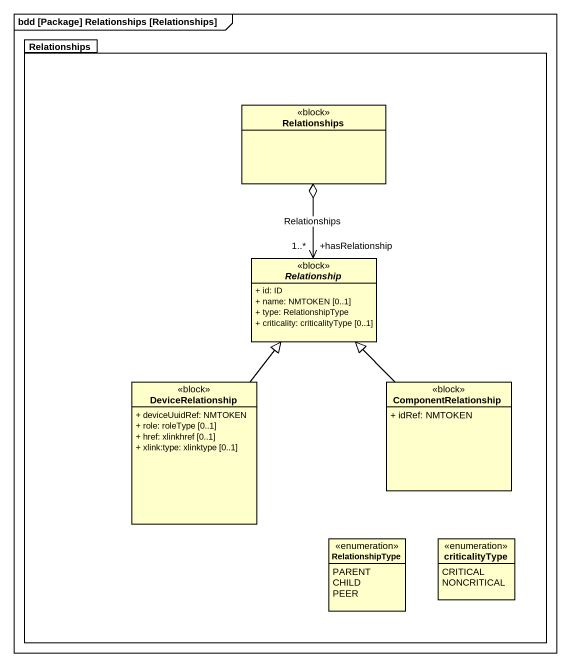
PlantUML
@startuml
mainframe bdd [Package] Relationships [Relationships]
hide circle
hide empty members
skinparam classAttributeIconSize 0
package Relationships {
  class "Relationships" as Relationships_2 <<block>>
  abstract class Relationship <<block>> {
    + id: ID
    + name: NMTOKEN [0..1]
    + type: RelationshipType
    + criticality: criticalityType [0..1]
  }
  class DeviceRelationship <<block>> {
    + deviceUuidRef: NMTOKEN
    + role: roleType [0..1]
    + href: xlinkhref [0..1]
    + xlink:type: xlinktype [0..1]
  }
  class ComponentRelationship <<block>> {
    + idRef: NMTOKEN
  }
  enum RelationshipType {
    PARENT
    CHILD
    PEER
  }
  enum criticalityType {
    CRITICAL
    NONCRITICAL
  }
}
Relationship "+hasRelationship\n1..*" <-up-o Relationships_2 : Relationships
DeviceRelationship -up-|> Relationship
ComponentRelationship -up-|> Relationship
@enduml
